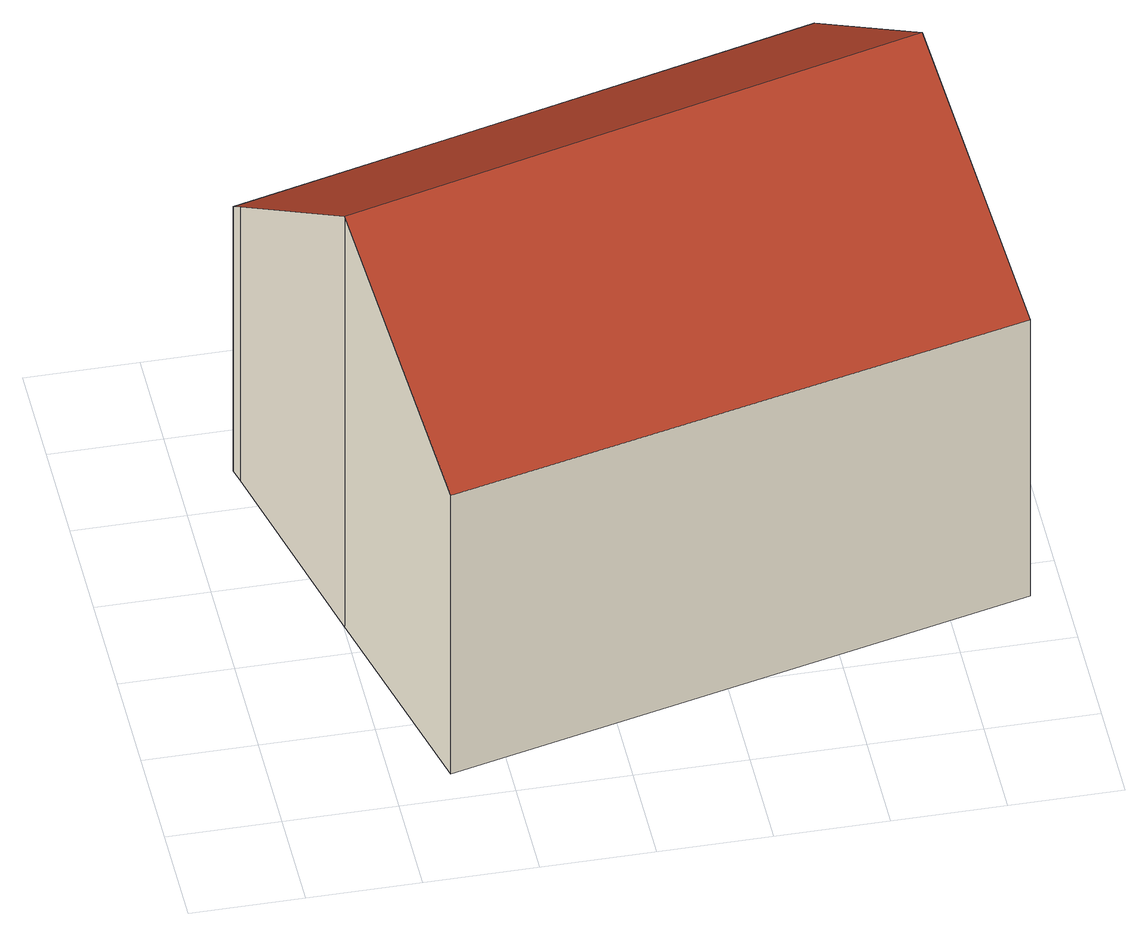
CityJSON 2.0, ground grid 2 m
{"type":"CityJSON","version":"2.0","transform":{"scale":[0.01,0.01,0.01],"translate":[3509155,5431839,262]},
"CityObjects":{
"building1":{"type":"Building","geometry":[{"type":"Solid","lod":"2","boundaries":[[[[0,1,2,3,4,5]],[[6,1,0,7]],[[8,0,5,9]],[[0,8,10,7]],[[7,10,11,6]],[[6,11,12,1]],[[13,2,1,12]],[[14,3,2,13]],[[15,4,3,14]],[[9,5,4,15]],[[9,15,14,13,12,11,10,8]]]],"semantics":{"surfaces":[{"type":"RoofSurface"},{"type":"WallSurface"},{"type":"GroundSurface"}],"values":[[0,0,1,1,1,1,1,1,1,1,2]]}}]}
},
"vertices":[
[202,468,957],[1242,735,960],[1142,1150,647],[498,993,639],[98,896,634],[105,869,655],[1343,318,660],[301,63,666],[202,468,49],[105,869,49],[301,63,49],[1343,318,49],[1242,735,49],[1142,1150,49],[498,993,49],[98,896,49]
]}
